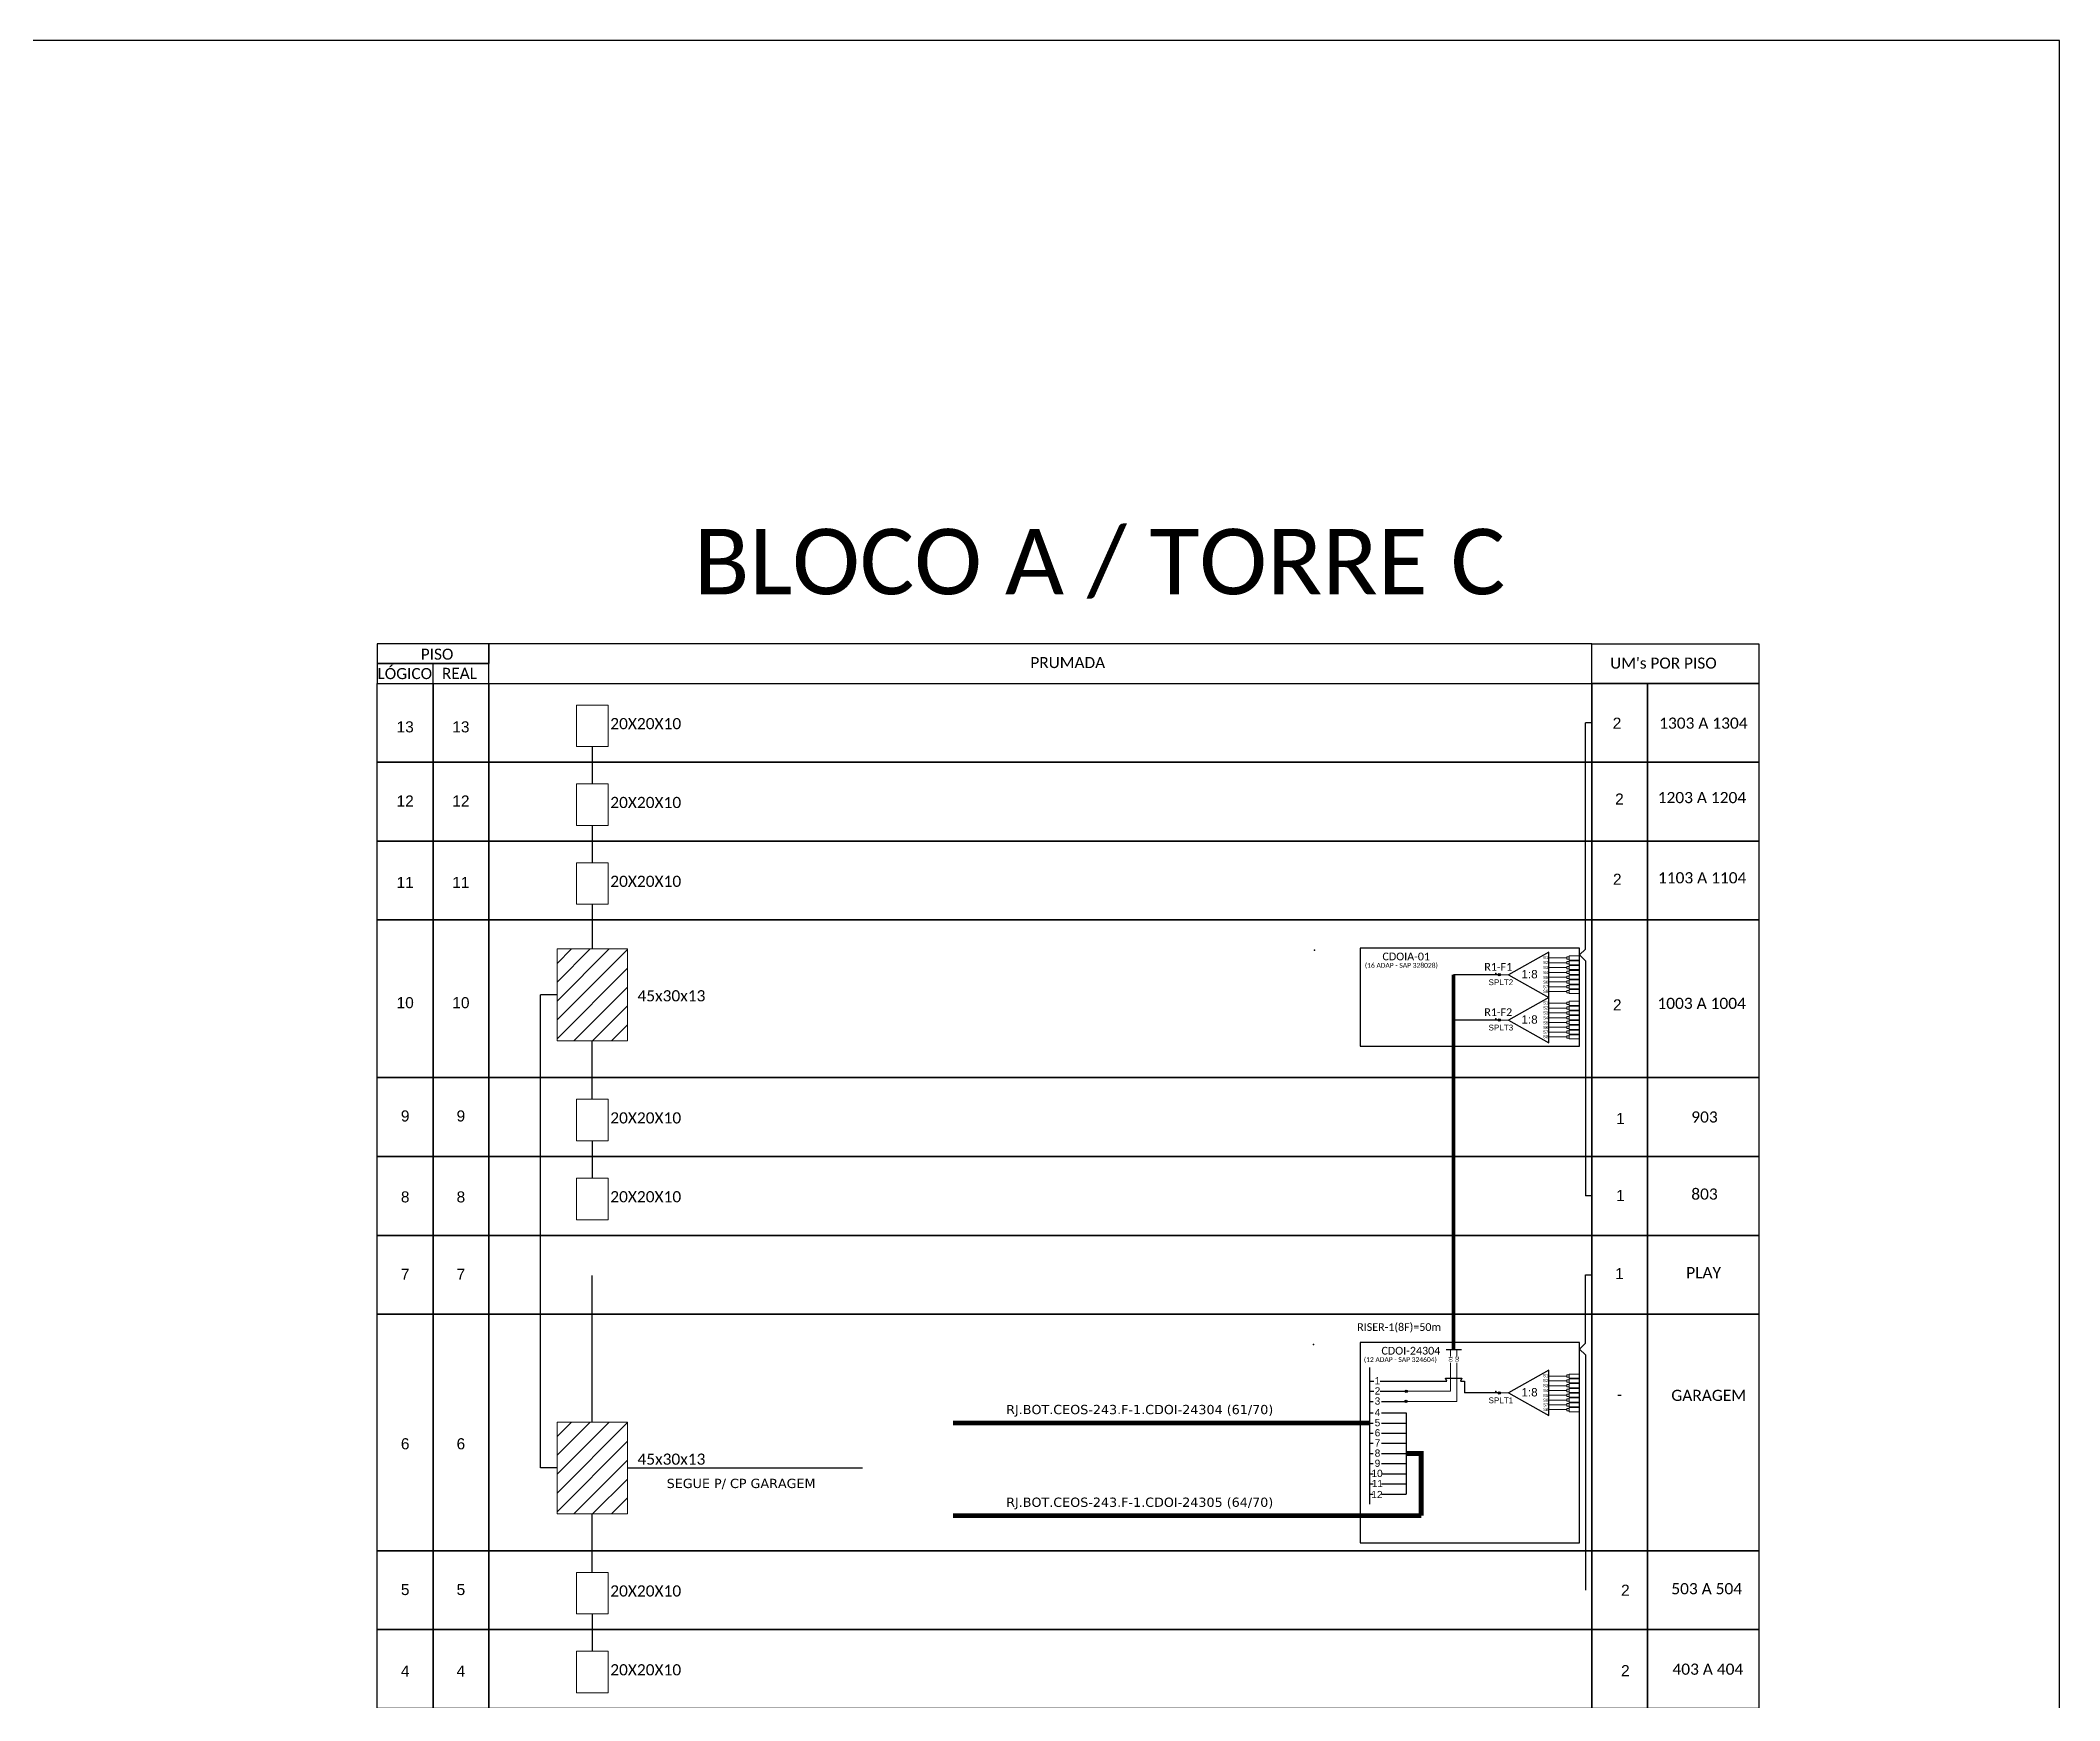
# Model space of a CAD drawing. Header units: inches. Extents: x 2352 to 7774, y -43 to 551.
# Drawn here: x 4610.1 to 5029.4, y 206.1 to 550.8 of the extents above; entities that cross this region are included whole.
import ezdxf
from ezdxf.enums import TextEntityAlignment as Align

# ---------------------------------------------------------------- set-up
doc = ezdxf.new("R2010")
doc.units = ezdxf.units.IN
doc.header["$MEASUREMENT"] = 0
doc.layers.add('40.1-ETIQUETAS', color=1, linetype='Continuous', lineweight=20)
doc.styles.add('ARIAL', font='arial.ttf')
doc.styles.add('siredit', font='verdana.ttf')
doc.styles.add('WMF-Calibri0', font='calibri.ttf')

# ---------------------------------------------------------------- blocks, each defined once
blk = doc.blocks.new('SPLT_1-8_SC-APC')
at = {"color": 1}
blk.add_lwpolyline([(-7.37, -2.1), (-17.04, -7.55), (-7.37, -13), (-7.37, -2.1)], dxfattribs=at)
at = {"color": 3, "lineweight": 0}
for points in [[(-2.99, -3.51), (-7.37, -3.51)], [(-7.37, -4.66), (-2.99, -4.66)], [(-2.41, -3.02), (-2.41, -4)], [(-2.41, -3.02), (0, -3.02)], [(-2.41, -4), (0, -4)], [(-2.41, -4.17), (-2.41, -5.16)], [(-2.41, -4.17), (0, -4.17)], [(-7.37, -5.82), (-2.99, -5.82)], [(-7.37, -6.97), (-2.99, -6.97)], [(-7.37, -8.12), (-2.99, -8.12)], [(-7.37, -9.28), (-2.99, -9.28)], [(-2.41, -5.16), (0, -5.16)], [(-2.41, -5.32), (-2.41, -6.31)], [(-2.41, -5.32), (0, -5.32)], [(-2.41, -6.31), (0, -6.31)], [(-2.41, -6.48), (-2.41, -7.46)], [(-2.41, -6.48), (0, -6.48)], [(-2.41, -7.46), (0, -7.46)], [(-2.41, -7.63), (-2.41, -8.62)], [(-2.41, -7.63), (0, -7.63)], [(-2.41, -8.62), (0, -8.62)], [(-2.41, -8.78), (-2.41, -9.77)], [(-2.41, -8.78), (0, -8.78)], [(-7.37, -10.43), (-2.99, -10.43)], [(-7.37, -11.58), (-2.99, -11.58)], [(-2.41, -9.77), (0, -9.77)], [(-2.41, -9.94), (-2.41, -10.92)], [(-2.41, -9.94), (0, -9.94)], [(-2.41, -10.92), (0, -10.92)], [(-2.41, -11.09), (-2.41, -12.08)], [(-2.41, -11.09), (0, -11.09)], [(-2.41, -12.08), (0, -12.08)]]:
    blk.add_lwpolyline(points, dxfattribs=at)
for points in [[(-2.99, -3.22), (-2.41, -3.22), (-2.41, -3.8), (-2.99, -3.8)], [(-2.99, -4.38), (-2.41, -4.38), (-2.41, -4.95), (-2.99, -4.95)], [(-2.99, -5.53), (-2.41, -5.53), (-2.41, -6.1), (-2.99, -6.1)], [(-2.99, -6.68), (-2.41, -6.68), (-2.41, -7.26), (-2.99, -7.26)], [(-2.99, -7.84), (-2.41, -7.84), (-2.41, -8.41), (-2.99, -8.41)], [(-2.99, -8.99), (-2.41, -8.99), (-2.41, -9.56), (-2.99, -9.56)], [(-2.99, -10.14), (-2.41, -10.14), (-2.41, -10.72), (-2.99, -10.72)], [(-2.99, -11.3), (-2.41, -11.3), (-2.41, -11.87), (-2.99, -11.87)]]:
    blk.add_lwpolyline(points, close=True, dxfattribs=at)
at = {"color": 1, "lineweight": 0}
blk.add_lwpolyline([(-17.04, -7.55), (-19.26, -7.55)], dxfattribs=at)
at = {"color": 1, "style": 'ARIAL'}
for s, height, p in [('S1', 0.75, (-8.74, -3.78)), ('S2', 0.75, (-8.74, -4.97)), ('1:8', 2, (-13.91, -8.4)), ('S3', 0.75, (-8.74, -6.18)), ('S4', 0.75, (-8.74, -7.36)), ('S5', 0.75, (-8.74, -8.57)), ('S6', 0.75, (-8.74, -9.69)), ('S7', 0.75, (-8.74, -10.78)), ('S8', 0.75, (-8.74, -11.9))]:
    blk.add_text(s, height=height, dxfattribs=at).set_placement(p)
blk = doc.blocks.new('SPLITTER_')
blk.add_point((0, 0))
at = {"style": 'ARIAL', "flags": 4}
blk.add_attdef('SPLT', (0, -3.26), '', height=1.5, dxfattribs=at)
blk = doc.blocks.new('A$C415C251F')
at = {"color": 3}
blk.add_point((0, 0), dxfattribs=at)
blk = doc.blocks.new('LEG_CDOIA8_C-SPLT_ESQ')
at = {"color": 3, "extrusion": (0, 0, -1), "xscale": -1, "zscale": -1}
blk.add_blockref('A$C415C251F', (0, 0), dxfattribs=at)
at = {"color": 1, "style": 'WMF-Calibri0', "flags": 4}
blk.add_attdef('MODELO', text='', height=1.5, dxfattribs=at).set_placement((22.54, -4.54), align=Align.CENTER)
blk.add_attdef('CDO', (21.44, -2.61), '', height=2, dxfattribs=at)
at = {"style": 'ARIAL', "flags": 4}
blk.add_attdef('SPLITAGEM', text='', height=1.5, dxfattribs=at).set_placement((18.61, -12.59), align=Align.CENTER)

msp = doc.modelspace()

# ---------------------------------------------------------------- hatches: boundary and pattern name
h = msp.add_hatch()
h.set_pattern_fill('ANSI31', color=1, scale=22.150909, style=0)
h.set_pattern_definition([(45, (-2111.9104, -271.404), (-1.9578823, 1.9578823), [])])
h.paths.add_polyline_path([(4732.01, 362.2), (4717.35, 362.2), (4717.35, 343.1), (4732.01, 343.1)])
h = msp.add_hatch(color=3)
h.dxf.hatch_style = 1
edge = h.paths.add_edge_path()
edge.add_arc((4912.99, 356.83), 0.242, 0, 360)
h = msp.add_hatch(color=3)
h.dxf.hatch_style = 1
edge = h.paths.add_edge_path()
edge.add_arc((4912.99, 347.42), 0.242, 0, 360)
h = msp.add_hatch(color=3)
h.dxf.hatch_style = 1
edge = h.paths.add_edge_path()
edge.add_arc((4893.65, 268.25), 0.242, 0, 360)
h = msp.add_hatch(color=3)
h.dxf.hatch_style = 1
edge = h.paths.add_edge_path()
edge.add_arc((4893.69, 270.36), 0.242, 0, 360)
h = msp.add_hatch(color=3)
h.dxf.hatch_style = 1
edge = h.paths.add_edge_path()
edge.add_arc((4912.99, 270.02), 0.242, 0, 360)
h = msp.add_hatch()
h.set_pattern_fill('ANSI31', color=1, scale=22.150909, style=0)
h.set_pattern_definition([(45, (-2111.9104, -369.6353), (-1.9578823, 1.9578823), [])])
h.paths.add_polyline_path([(4732.01, 263.96), (4717.35, 263.96), (4717.35, 244.87), (4732.01, 244.87)])

# ---------------------------------------------------------------- linework, layer by layer
for points in [[(4190.79, -43.15), (5029.35, -43.15), (5029.35, 550.85), (4190.79, 550.85), (4190.79, -43.15)], [(4703.18, 417.33), (4932.2, 417.33), (4932.2, 425.55), (4703.18, 425.55), (4703.18, 425.55), (4703.18, 421.44)], [(4691.61, 417.33), (4691.61, 421.44)], [(4912.99, 270.02), (4912.74, 270.02)], [(4732.01, 254.42), (4780.75, 254.42)]]:
    msp.add_lwpolyline(points)
at = {"color": 0}
for points in [[(4680.03, 421.44), (4703.18, 421.44), (4703.18, 425.55), (4680.03, 425.55)], [(4680.03, 417.33), (4703.18, 417.33), (4703.18, 421.44), (4680.03, 421.44)]]:
    msp.add_lwpolyline(points, close=True, dxfattribs=at)
for points in [[(4932.2, 425.55), (4966.92, 425.55), (4966.92, 417.33), (4932.2, 417.33)], [(4680.03, 417.33), (4691.61, 417.33), (4691.61, 400.96), (4680.03, 400.96)], [(4691.61, 417.33), (4703.18, 417.33), (4703.18, 400.96), (4691.61, 400.96)], [(4703.18, 417.33), (4932.2, 417.33), (4932.2, 400.96), (4703.18, 400.96)], [(4932.2, 417.33), (4943.77, 417.33), (4943.77, 400.96), (4932.2, 400.96)], [(4943.77, 417.33), (4966.92, 417.33), (4966.92, 400.96), (4943.77, 400.96)], [(4680.03, 400.96), (4691.61, 400.96), (4691.61, 384.58), (4680.03, 384.58)], [(4691.61, 400.96), (4703.18, 400.96), (4703.18, 384.58), (4691.61, 384.58)], [(4703.18, 400.96), (4932.2, 400.96), (4932.2, 384.58), (4703.18, 384.58)], [(4932.2, 400.96), (4943.77, 400.96), (4943.77, 384.58), (4932.2, 384.58)], [(4943.77, 400.96), (4966.92, 400.96), (4966.92, 384.58), (4943.77, 384.58)], [(4680.03, 384.58), (4691.61, 384.58), (4691.61, 368.21), (4680.03, 368.21)], [(4691.61, 384.58), (4703.18, 384.58), (4703.18, 368.21), (4691.61, 368.21)], [(4703.18, 384.58), (4932.2, 384.58), (4932.2, 368.21), (4703.18, 368.21)], [(4932.2, 384.58), (4943.77, 384.58), (4943.77, 368.21), (4932.2, 368.21)], [(4943.77, 384.58), (4966.92, 384.58), (4966.92, 368.21), (4943.77, 368.21)], [(4680.03, 368.21), (4691.61, 368.21), (4691.61, 335.47), (4680.03, 335.47)], [(4691.61, 368.21), (4703.18, 368.21), (4703.18, 335.47), (4691.61, 335.47)], [(4703.18, 368.21), (4932.2, 368.21), (4932.2, 335.47), (4703.18, 335.47)], [(4932.2, 368.21), (4943.77, 368.21), (4943.77, 335.47), (4932.2, 335.47)], [(4943.77, 368.21), (4966.92, 368.21), (4966.92, 335.47), (4943.77, 335.47)], [(4680.03, 335.47), (4691.61, 335.47), (4691.61, 319.1), (4680.03, 319.1)], [(4691.61, 335.47), (4703.18, 335.47), (4703.18, 319.1), (4691.61, 319.1)], [(4703.18, 335.47), (4932.2, 335.47), (4932.2, 319.1), (4703.18, 319.1)], [(4932.2, 335.47), (4943.77, 335.47), (4943.77, 319.1), (4932.2, 319.1)], [(4943.77, 335.47), (4966.92, 335.47), (4966.92, 319.1), (4943.77, 319.1)], [(4680.03, 319.1), (4691.61, 319.1), (4691.61, 302.72), (4680.03, 302.72)], [(4691.61, 319.1), (4703.18, 319.1), (4703.18, 302.72), (4691.61, 302.72)], [(4703.18, 319.1), (4932.2, 319.1), (4932.2, 302.72), (4703.18, 302.72)], [(4932.2, 319.1), (4943.77, 319.1), (4943.77, 302.72), (4932.2, 302.72)], [(4943.77, 319.1), (4966.92, 319.1), (4966.92, 302.72), (4943.77, 302.72)], [(4680.03, 302.72), (4691.61, 302.72), (4691.61, 286.35), (4680.03, 286.35)], [(4691.61, 302.72), (4703.18, 302.72), (4703.18, 286.35), (4691.61, 286.35)], [(4703.18, 302.72), (4932.2, 302.72), (4932.2, 286.35), (4703.18, 286.35)], [(4932.2, 302.72), (4943.77, 302.72), (4943.77, 286.35), (4932.2, 286.35)], [(4943.77, 302.72), (4966.92, 302.72), (4966.92, 286.35), (4943.77, 286.35)], [(4680.03, 286.35), (4691.61, 286.35), (4691.61, 237.24), (4680.03, 237.24)], [(4691.61, 286.35), (4703.18, 286.35), (4703.18, 237.24), (4691.61, 237.24)], [(4703.18, 286.35), (4932.2, 286.35), (4932.2, 237.24), (4703.18, 237.24)], [(4932.2, 286.35), (4943.77, 286.35), (4943.77, 237.24), (4932.2, 237.24)], [(4943.77, 286.35), (4966.92, 286.35), (4966.92, 237.24), (4943.77, 237.24)], [(4680.03, 237.24), (4691.61, 237.24), (4691.61, 220.87), (4680.03, 220.87)], [(4691.61, 237.24), (4703.18, 237.24), (4703.18, 220.87), (4691.61, 220.87)], [(4703.18, 237.24), (4932.2, 237.24), (4932.2, 220.87), (4703.18, 220.87)], [(4932.2, 237.24), (4943.77, 237.24), (4943.77, 220.87), (4932.2, 220.87)], [(4943.77, 237.24), (4966.92, 237.24), (4966.92, 220.87), (4943.77, 220.87)], [(4680.03, 220.87), (4691.61, 220.87), (4691.61, 204.49), (4680.03, 204.49)], [(4691.61, 220.87), (4703.18, 220.87), (4703.18, 204.49), (4691.61, 204.49)], [(4703.18, 220.87), (4932.2, 220.87), (4932.2, 204.49), (4703.18, 204.49)], [(4932.2, 220.87), (4943.77, 220.87), (4943.77, 204.49), (4932.2, 204.49)], [(4943.77, 220.87), (4966.92, 220.87), (4966.92, 204.49), (4943.77, 204.49)]]:
    msp.add_lwpolyline(points, close=True)
at = {"color": 0, "lineweight": 0}
for points in [[(4721.37, 412.83), (4727.99, 412.83), (4727.99, 404.21), (4721.37, 404.21)], [(4721.37, 396.46), (4727.99, 396.46), (4727.99, 387.84), (4721.37, 387.84)], [(4721.37, 380.09), (4727.99, 380.09), (4727.99, 371.47), (4721.37, 371.47)], [(4721.37, 330.97), (4727.99, 330.97), (4727.99, 322.35), (4721.37, 322.35)], [(4721.37, 314.6), (4727.99, 314.6), (4727.99, 305.98), (4721.37, 305.98)], [(4721.37, 232.74), (4727.99, 232.74), (4727.99, 224.12), (4721.37, 224.12)], [(4721.37, 216.37), (4727.99, 216.37), (4727.99, 207.75), (4721.37, 207.75)]]:
    msp.add_lwpolyline(points, close=True, dxfattribs=at)
at = {"color": 3}
for points in [[(4930.88, 362.17), (4930.88, 409.14)], [(4932.2, 409.14), (4930.88, 409.14)], [(4724.68, 404.21), (4724.68, 396.46)], [(4724.68, 387.84), (4724.68, 380.09)], [(4724.68, 371.47), (4724.68, 362.2)], [(4930.88, 362.17), (4929.63, 360.97), (4930.88, 359.76), (4930.88, 359.76)], [(4930.88, 359.76), (4930.88, 310.91)], [(4717.35, 254.42), (4713.95, 254.42), (4713.95, 352.65)], [(4717.35, 352.65), (4713.95, 352.65)], [(4724.68, 330.97), (4724.68, 343.1)], [(4724.68, 322.35), (4724.68, 314.6)], [(4932.2, 310.91), (4930.88, 310.91)], [(4724.68, 263.96), (4724.68, 294.39)], [(4930.88, 280.31), (4930.88, 294.54), (4932.2, 294.54)], [(4930.88, 280.31), (4929.63, 279.11), (4930.88, 277.9), (4930.88, 277.9)], [(4930.88, 277.9), (4930.88, 229.05)], [(4902.13, 272.47), (4901.86, 273.1), (4905.23, 273.1), (4904.96, 272.47)], [(4886.04, 272.47), (4886.98, 272.47)], [(4886.04, 270.36), (4886.98, 270.36)], [(4888.28, 272.47), (4902.13, 272.47)], [(4888.28, 270.36), (4893.69, 270.36)], [(4904.96, 272.47), (4905.78, 272.47)], [(4905.78, 272.47), (4905.78, 270.02)], [(4912.99, 270.02), (4905.78, 270.02)], [(4724.68, 232.74), (4724.68, 244.87)], [(4724.68, 224.12), (4724.68, 216.37)]]:
    msp.add_lwpolyline(points, dxfattribs=at)
at = {"color": 1, "lineweight": 0}
for points in [[(4717.35, 362.2), (4732.01, 362.2), (4732.01, 343.1), (4717.35, 343.1)], [(4717.35, 263.96), (4732.01, 263.96), (4732.01, 244.87), (4717.35, 244.87)]]:
    msp.add_lwpolyline(points, close=True, dxfattribs=at)
at = {"color": 1}
for points in [[(4929.63, 362.36), (4884.11, 362.36), (4884.11, 342.04), (4929.63, 342.04)], [(4929.63, 280.5), (4884.11, 280.5), (4884.11, 238.9), (4929.63, 238.9)]]:
    msp.add_lwpolyline(points, close=True, dxfattribs=at)
at = {"color": 5, "const_width": 0.8}
msp.add_lwpolyline([(4903.51, 356.83), (4903.51, 279.04)], dxfattribs=at)
at = {"color": 5}
for points in [[(4912.99, 356.83), (4903.51, 356.83)], [(4912.99, 347.42), (4903.51, 347.42)], [(4901.96, 279.04), (4905.16, 279.04)], [(4886.04, 265.87), (4886.83, 265.87)], [(4888.56, 265.87), (4893.65, 265.87)]]:
    msp.add_lwpolyline(points, dxfattribs=at)
at = {"color": 5, "lineweight": 0}
for points in [[(4902.85, 279.04), (4902.85, 277.6)], [(4904.19, 279.04), (4904.19, 277.6)], [(4902.84, 276.28), (4902.84, 270.35)], [(4904.18, 276.28), (4904.18, 268.25)], [(4893.69, 270.36), (4902.84, 270.35)], [(4893.65, 268.25), (4904.18, 268.25)]]:
    msp.add_lwpolyline(points, dxfattribs=at)
at = {"color": 1}
for points in [[(4886.04, 275.31), (4886.04, 246.88)], [(4893.65, 265.87), (4893.65, 249)], [(4886.04, 263.76), (4886.83, 263.76)], [(4888.56, 263.76), (4893.65, 263.76)]]:
    msp.add_lwpolyline(points, dxfattribs=at)
at = {"color": 1, "const_width": 1}
for points in [[(4799.58, 263.76), (4886.04, 263.76)], [(4893.65, 257.44), (4896.79, 257.44), (4896.79, 244.52)], [(4799.58, 244.52), (4896.79, 244.52)]]:
    msp.add_lwpolyline(points, dxfattribs=at)
at = {"color": 2}
for points in [[(4886.04, 268.25), (4886.83, 268.25)], [(4888.56, 268.25), (4893.65, 268.25)]]:
    msp.add_lwpolyline(points, dxfattribs=at)
at = {"color": 190}
for points in [[(4886.04, 261.66), (4886.83, 261.66)], [(4888.56, 261.66), (4893.65, 261.66)]]:
    msp.add_lwpolyline(points, dxfattribs=at)
at = {"color": 36}
for points in [[(4886.04, 259.55), (4886.83, 259.55)], [(4888.56, 259.55), (4893.65, 259.55)]]:
    msp.add_lwpolyline(points, dxfattribs=at)
at = {"color": 6}
for points in [[(4886.04, 257.44), (4886.83, 257.44)], [(4888.56, 257.44), (4893.65, 257.44)]]:
    msp.add_lwpolyline(points, dxfattribs=at)
at = {"color": 250}
for points in [[(4886.04, 255.33), (4886.83, 255.33)], [(4888.56, 255.33), (4893.65, 255.33)]]:
    msp.add_lwpolyline(points, dxfattribs=at)
at = {"color": 252}
for points in [[(4886.04, 253.22), (4886.83, 253.22)], [(4888.56, 253.22), (4893.65, 253.22)]]:
    msp.add_lwpolyline(points, dxfattribs=at)
at = {"color": 32}
for points in [[(4886.04, 251.11), (4886.83, 251.11)], [(4888.56, 251.11), (4893.65, 251.11)]]:
    msp.add_lwpolyline(points, dxfattribs=at)
at = {"color": 161}
for points in [[(4886.04, 249), (4886.83, 249)], [(4888.56, 249), (4893.65, 249)]]:
    msp.add_lwpolyline(points, dxfattribs=at)
at = {"color": 3}
for centre in [(4912.99, 356.83), (4912.99, 347.42), (4893.65, 268.25), (4893.69, 270.36), (4912.99, 270.02)]:
    msp.add_circle(centre, 0.242, dxfattribs=at)

# ---------------------------------------------------------------- block references
ref = msp.add_blockref('LEG_CDOIA8_C-SPLT_ESQ', (4874.63, 361.92), dxfattribs=dict(at, xscale=0.8000000000465661, yscale=0.7999999999883585, zscale=0.8))
ref.add_attrib('CDO', 'CDOIA-01', (4888.74, 359.83), dxfattribs={"color": 1, "height": 1.6, "style": 'WMF-Calibri0'})
ref.add_attrib('MODELO', '(16 ADAP - SAP 328028)', dxfattribs={"color": 1, "height": 1, "style": 'WMF-Calibri0'}).set_placement((4892.67, 358.29), align=Align.CENTER)
at = {"color": 3, "xscale": 0.8640000000502823, "yscale": 0.8639999999874135, "zscale": 0.8640000000000001}
for p in [(4929.63, 363.35), (4929.63, 353.94), (4929.63, 276.54)]:
    msp.add_blockref('SPLT_1-8_SC-APC', p, dxfattribs=at)
ref = msp.add_blockref('SPLITTER_', (4912.32, 357.12), dxfattribs=dict(xscale=0.8000000000465661, yscale=0.7999999999883585, zscale=0.8))
ref.add_attrib('SPLT', 'SPLT2', (4910.77, 354.68), dxfattribs={"height": 1.2, "style": 'ARIAL'})
ref = msp.add_blockref('SPLITTER_', (4912.32, 347.71), dxfattribs=dict(xscale=0.8000000000465661, yscale=0.7999999999883585, zscale=0.8))
ref.add_attrib('SPLT', 'SPLT3', (4910.77, 345.27), dxfattribs={"height": 1.2, "style": 'ARIAL'})
at = {"color": 3}
ref = msp.add_blockref('LEG_CDOIA8_C-SPLT_ESQ', (4874.42, 280.06), dxfattribs=dict(at, xscale=0.8000000000465661, yscale=0.7999999999883585, zscale=0.8))
ref.add_attrib('CDO', 'CDOI-24304', (4888.53, 277.97), dxfattribs={"color": 1, "height": 1.6, "style": 'WMF-Calibri0'})
ref.add_attrib('MODELO', '(12 ADAP - SAP 324604)', dxfattribs={"color": 1, "height": 1, "style": 'WMF-Calibri0'}).set_placement((4892.46, 276.43), align=Align.CENTER)
ref = msp.add_blockref('SPLITTER_', (4912.32, 270.31), dxfattribs=dict(xscale=0.8000000000465661, yscale=0.7999999999883585, zscale=0.8))
ref.add_attrib('SPLT', 'SPLT1', (4910.77, 267.87), dxfattribs={"height": 1.2, "style": 'ARIAL'})

# ---------------------------------------------------------------- texts
at = {"color": 0, "style": 'WMF-Calibri0'}
for s, height, p in [('BLOCO A / TORRE C', 13.6009, (4745.75, 435.82)), ('     PISO', 2.3, (4685, 422.25)), ('  LÓGICO', 2.3, (4678.45, 418.22)), ('    REAL', 2.3, (4690.21, 418.27)), ('PRUMADA', 2.3, (4815.64, 420.51)), ("UM's POR PISO", 2.3, (4936.02, 420.39))]:
    msp.add_text(s, height=height, dxfattribs=at).set_placement(p)
for s, height, style, p in [('20X20X10', 2.317, 'WMF-Calibri0', (4728.4, 407.82)), ('1303 A 1304', 2.317, 'WMF-Calibri0', (4946.2, 407.92)), ('1203 A 1204', 2.317, 'WMF-Calibri0', (4945.9, 392.47)), ('20X20X10', 2.317, 'WMF-Calibri0', (4728.4, 391.45)), ('20X20X10', 2.317, 'WMF-Calibri0', (4728.4, 375.08)), ('1103 A 1104', 2.317, 'WMF-Calibri0', (4945.95, 375.81)), ('45x30x13', 2.317, 'WMF-Calibri0', (4734.05, 351.31)), ('1003 A 1004', 2.317, 'WMF-Calibri0', (4945.84, 349.74)), ('20X20X10', 2.317, 'WMF-Calibri0', (4728.4, 325.96)), ('903', 2.317, 'WMF-Calibri0', (4952.87, 326.14)), ('20X20X10', 2.317, 'WMF-Calibri0', (4728.4, 309.59)), ('803', 2.317, 'WMF-Calibri0', (4952.87, 310.14)), ('PLAY', 2.317, 'WMF-Calibri0', (4951.81, 293.83)), ('1', 1.5, 'ARIAL', (4887.13, 271.79)), ('3', 1.5, 'ARIAL', (4887.13, 267.58)), ('2', 1.5, 'ARIAL', (4887.13, 269.68)), ('GARAGEM', 2.317, 'WMF-Calibri0', (4948.72, 268.34)), ('4', 1.5, 'ARIAL', (4887.13, 265.2)), ('5', 1.5, 'ARIAL', (4887.13, 263.09)), ('6', 1.5, 'ARIAL', (4887.13, 260.98)), ('7', 1.5, 'ARIAL', (4887.13, 258.87)), ('45x30x13', 2.317, 'WMF-Calibri0', (4734.05, 255.1)), ('8', 1.5, 'ARIAL', (4887.13, 256.76)), ('9', 1.5, 'ARIAL', (4887.13, 254.66)), ('10', 1.5, 'ARIAL', (4886.46, 252.55)), ('11', 1.5, 'ARIAL', (4886.52, 250.44)), ('12', 1.5, 'ARIAL', (4886.43, 248.16)), ('20X20X10', 2.317, 'WMF-Calibri0', (4728.4, 227.73)), ('503 A 504', 2.317, 'WMF-Calibri0', (4948.72, 228.2)), ('20X20X10', 2.317, 'WMF-Calibri0', (4728.4, 211.36)), ('403 A 404', 2.317, 'WMF-Calibri0', (4948.96, 211.49))]:
    msp.add_text(s, height=height, dxfattribs=dict(style=style)).set_placement(p)
at = {"color": 5, "style": 'WMF-Calibri0'}
for s, p in [('R1-F1', (4909.89, 357.68)), ('R1-F2', (4909.89, 348.27)), ('RISER-1(8F)=50m', (4883.5, 282.88))]:
    msp.add_text(s, height=1.6, dxfattribs=at).set_placement(p)
at = {"style": 'ARIAL'}
for s, p in [('01', (4902.9, 277.01)), ('02', (4904.24, 277.01))]:
    msp.add_text(s, height=0.75, rotation=90, dxfattribs=at).set_placement(p, align=Align.MIDDLE_CENTER)
at = {"style": 'ARIAL', "flags": 12}
for tag, p in [('13', (4685.82, 408.31)), ('13', (4697.39, 408.31)), ('2', (4937.45, 409.07)), ('2', (4937.95, 393.32)), ('12', (4685.82, 392.91)), ('12', (4697.39, 392.91)), ('2', (4937.5, 376.66)), ('11', (4685.82, 376.01)), ('11', (4697.39, 376.01)), ('10', (4685.82, 351.04)), ('10', (4697.39, 351.04)), ('2', (4937.5, 350.58)), ('9', (4685.82, 327.52)), ('9', (4697.39, 327.52)), ('1', (4938.14, 326.98)), ('8', (4685.82, 310.71)), ('8', (4697.39, 310.71)), ('1', (4938.14, 310.99)), ('7', (4685.82, 294.65)), ('7', (4697.39, 294.65)), ('1', (4937.97, 294.79)), ('-', (4937.97, 269.79)), ('6', (4685.82, 259.45)), ('6', (4697.39, 259.45)), ('5', (4685.82, 229.19)), ('5', (4697.39, 229.19)), ('2', (4939.18, 229.04)), ('4', (4685.82, 212.26)), ('4', (4697.39, 212.26)), ('2', (4939.18, 212.34))]:
    msp.add_attdef(tag, text='XX', height=2.3, dxfattribs=at).set_placement(p, align=Align.MIDDLE_CENTER)
at = {"layer": '40.1-ETIQUETAS', "color": 1, "style": 'siredit'}
for s, p in [('RJ.BOT.CEOS-243.F-1.CDOI-24304 (61/70)', (4838.34, 266.56)), ('RJ.BOT.CEOS-243.F-1.CDOI-24305 (64/70)', (4838.34, 247.31))]:
    msp.add_text(s, height=1.9246, dxfattribs=at).set_placement(p, align=Align.MIDDLE_CENTER)
at = {"layer": '40.1-ETIQUETAS', "color": 0, "style": 'siredit'}
msp.add_text('SEGUE P/ CP GARAGEM', height=1.9246, dxfattribs=at).set_placement((4755.57, 251.22), align=Align.MIDDLE_CENTER)

doc.saveas('drawing.dxf')
